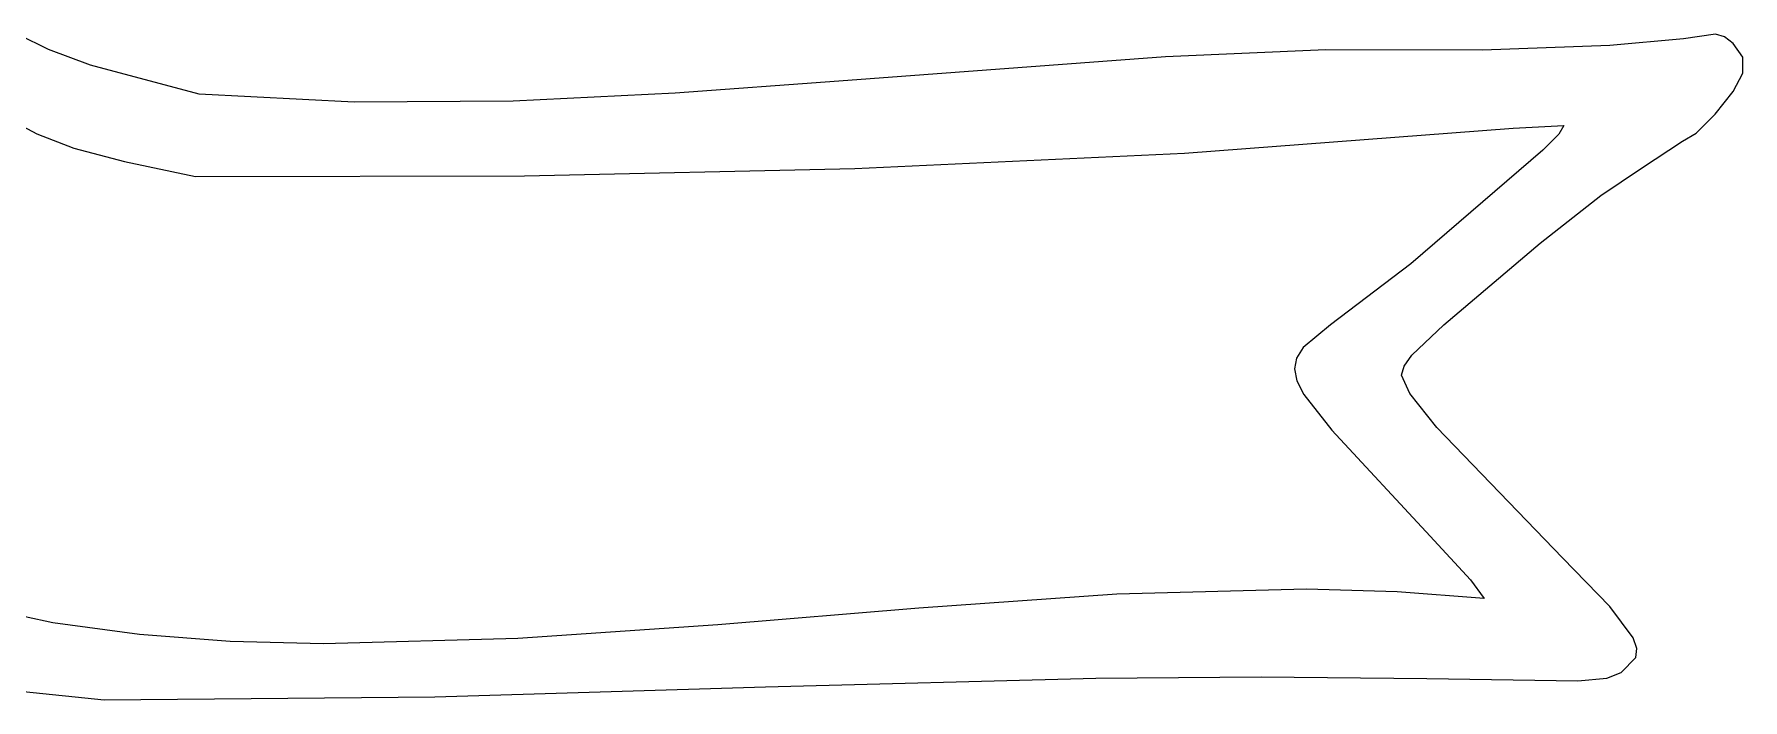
# Model space of a CAD drawing. Extents: x 5 to 193, y 5 to 200.
# Drawn here: x 121.4 to 192.8, y 5.2 to 33 of the extents above; entities that cross this region are included whole.
import ezdxf

# ---------------------------------------------------------------- set-up
doc = ezdxf.new("R2010")
doc.units = 0

msp = doc.modelspace()

# ---------------------------------------------------------------- linework, layer by layer
at = {"layer": 'Layer 1'}
for p, q in [((122.033998, 32.359043), (120.800729, 32.980314)), ((191.667574, 33.004975), (190.333229, 32.812744)), ((192.041171, 32.890328), (191.667574, 33.004975)), ((192.396979, 32.618717), (192.041171, 32.890328)), ((123.782279, 31.710709), (122.033998, 32.359043)), ((175.38758, 32.346725), (168.685719, 32.056938)), ((181.937118, 32.336494), (175.38758, 32.346725)), ((187.255924, 32.534407), (181.937118, 32.336494)), ((190.333229, 32.812744), (187.255924, 32.534407)), ((192.805844, 32.049029), (192.396979, 32.618717)), ((128.323715, 30.50205), (123.782279, 31.710709)), ((168.685719, 32.056938), (155.042742, 31.040468)), ((192.802674, 31.375175), (192.805844, 32.049029)), ((155.042742, 31.040468), (148.210479, 30.545365)), ((192.399306, 30.610068), (192.802674, 31.375175)), ((119.380799, 29.999342), (121.541563, 28.843994)), ((134.796539, 30.160366), (128.323715, 30.50205)), ((141.443602, 30.213401), (134.796539, 30.160366)), ((148.210479, 30.545365), (141.443602, 30.213401)), ((191.657314, 29.670834), (192.399306, 30.610068)), ((190.857412, 28.873805), (191.657314, 29.670834)), ((121.541563, 28.843994), (123.093785, 28.244272)), ((169.486483, 28.033833), (183.207118, 29.0733)), ((183.207118, 29.0733), (185.323785, 29.187953)), ((185.126225, 28.834572), (184.45066, 28.164897)), ((185.323785, 29.187953), (185.126225, 28.834572)), ((190.280313, 28.535314), (190.857412, 28.873805)), ((123.093785, 28.244272), (125.210451, 27.688647)), ((155.709464, 27.396987), (169.486483, 28.033833)), ((184.45066, 28.164897), (178.933458, 23.418453)), ((188.56934, 27.406425), (190.280313, 28.535314)), ((125.210451, 27.688647), (128.173785, 27.062467)), ((141.92294, 27.095589), (155.709464, 27.396987)), ((186.876007, 26.268717), (188.56934, 27.406425)), ((128.173785, 27.062467), (141.92294, 27.095589)), ((184.336007, 24.284342), (186.876007, 26.268717)), ((180.31434, 20.862397), (184.336007, 24.284342)), ((178.933458, 23.418453), (175.587118, 20.862397)), ((175.587118, 20.862397), (174.445601, 19.915404)), ((178.98029, 19.605794), (180.31434, 20.862397)), ((174.162833, 19.478705), (174.072429, 19.026776)), ((174.445601, 19.915404), (174.162833, 19.478705)), ((178.656519, 19.141094), (178.98029, 19.605794)), ((174.072429, 19.026776), (174.174669, 18.529795)), ((178.550451, 18.772189), (178.656519, 19.141094)), ((178.893499, 17.993263), (178.550451, 18.772189)), ((174.174669, 18.529795), (174.469831, 17.957939)), ((174.469831, 17.957939), (175.640035, 16.470314)), ((180.026012, 16.579932), (178.893499, 17.993263)), ((175.640035, 16.470314), (179.749896, 12.042953)), ((185.279688, 11.143369), (180.026012, 16.579932)), ((179.749896, 12.042953), (181.429754, 10.222575)), ((187.2478, 9.100545), (185.279688, 11.143369)), ((181.429754, 10.222575), (182.007674, 9.432397)), ((166.651389, 9.618506), (158.388998, 9.042007)), ((174.587095, 9.829501), (166.651389, 9.618506)), ((178.373553, 9.722124), (174.587095, 9.829501)), ((182.007674, 9.432397), (178.373553, 9.722124)), ((122.218127, 8.429256), (118.772257, 9.167814)), ((158.388998, 9.042007), (149.988365, 8.3426)), ((188.219466, 7.800091), (187.2478, 9.100545)), ((125.841435, 7.932892), (122.218127, 8.429256)), ((129.618625, 7.648397), (125.841435, 7.932892)), ((149.988365, 8.3426), (141.637932, 7.762881)), ((133.526141, 7.545446), (129.618625, 7.648397)), ((141.637932, 7.762881), (133.526141, 7.545446)), ((188.37454, 7.344512), (188.219466, 7.800091)), ((188.33199, 6.974037), (188.37454, 7.344512)), ((187.722674, 6.354411), (188.33199, 6.974037)), ((138.176496, 5.332668), (151.977061, 5.746087)), ((151.977061, 5.746087), (165.782239, 6.113096)), ((165.782239, 6.113096), (172.691793, 6.174494)), ((172.691793, 6.174494), (179.608785, 6.098647)), ((179.608785, 6.098647), (185.910965, 6.000871)), ((185.910965, 6.000871), (187.119009, 6.113306)), ((187.119009, 6.113306), (187.722674, 6.354411)), ((120.985727, 5.558186), (124.363785, 5.207883)), ((124.363785, 5.207883), (138.176496, 5.332668))]:
    msp.add_line(p, q, dxfattribs=at)

doc.saveas('drawing.dxf')
